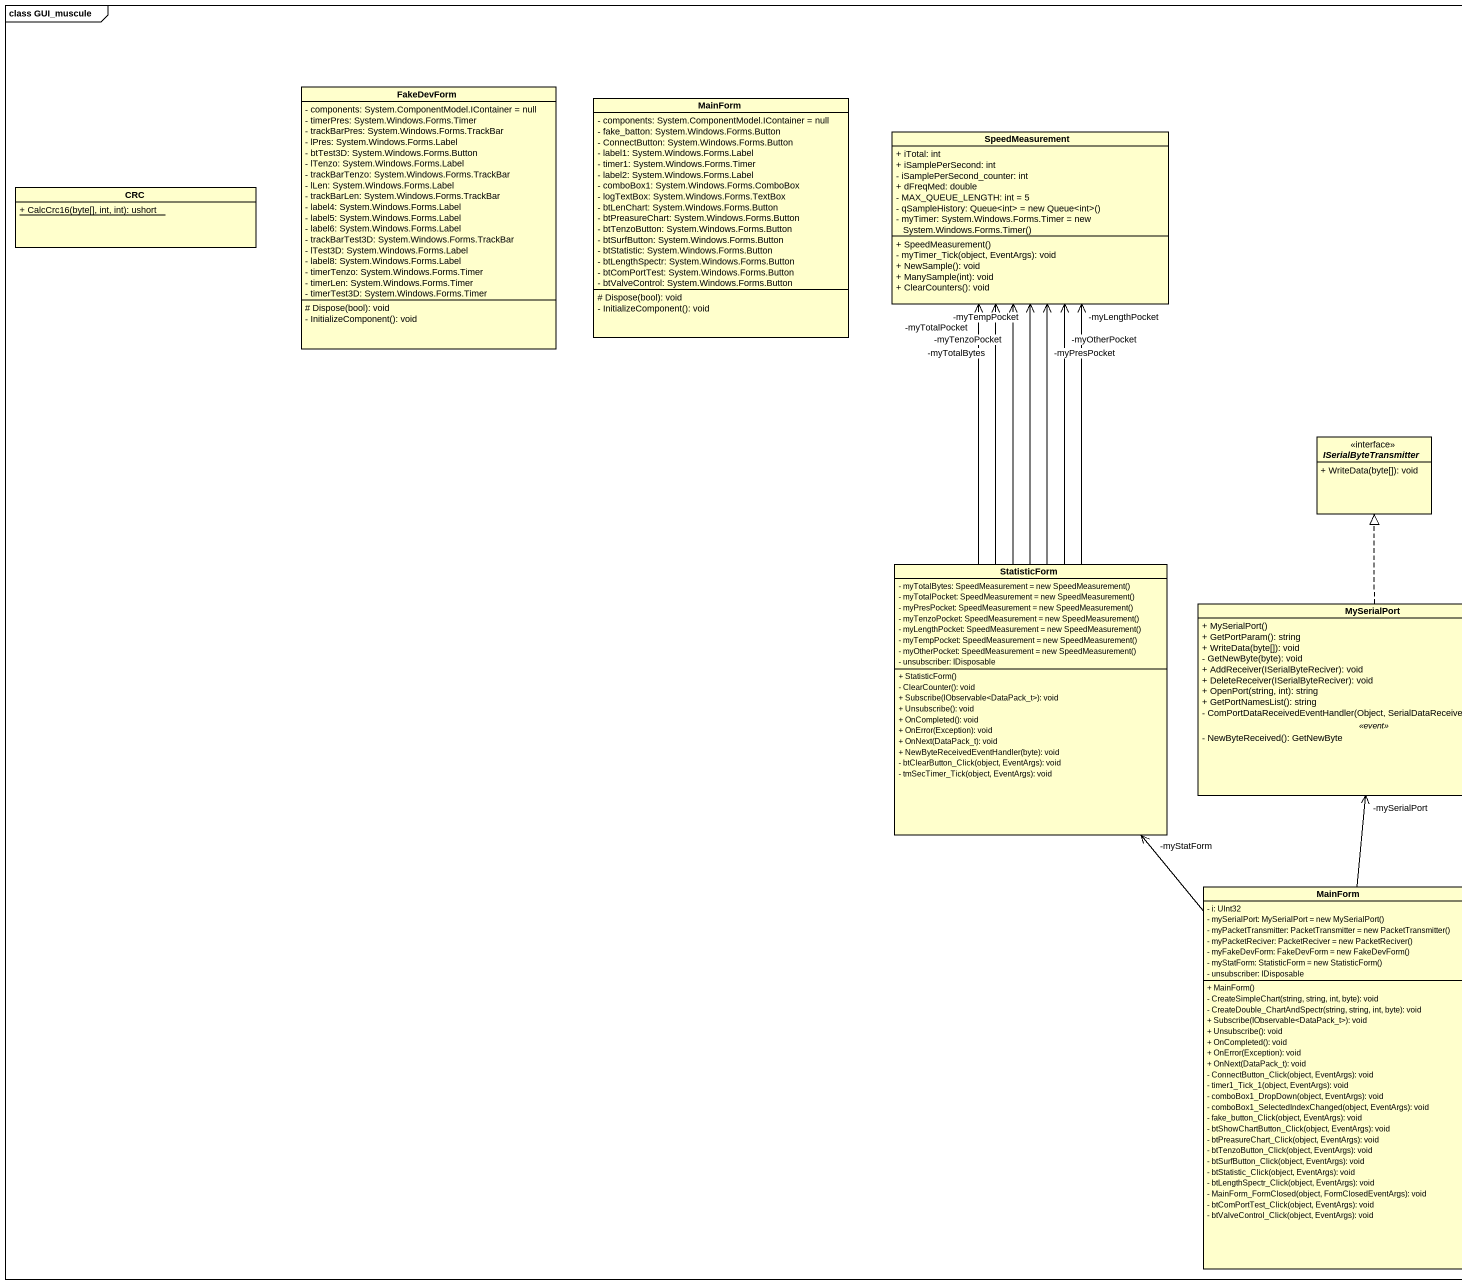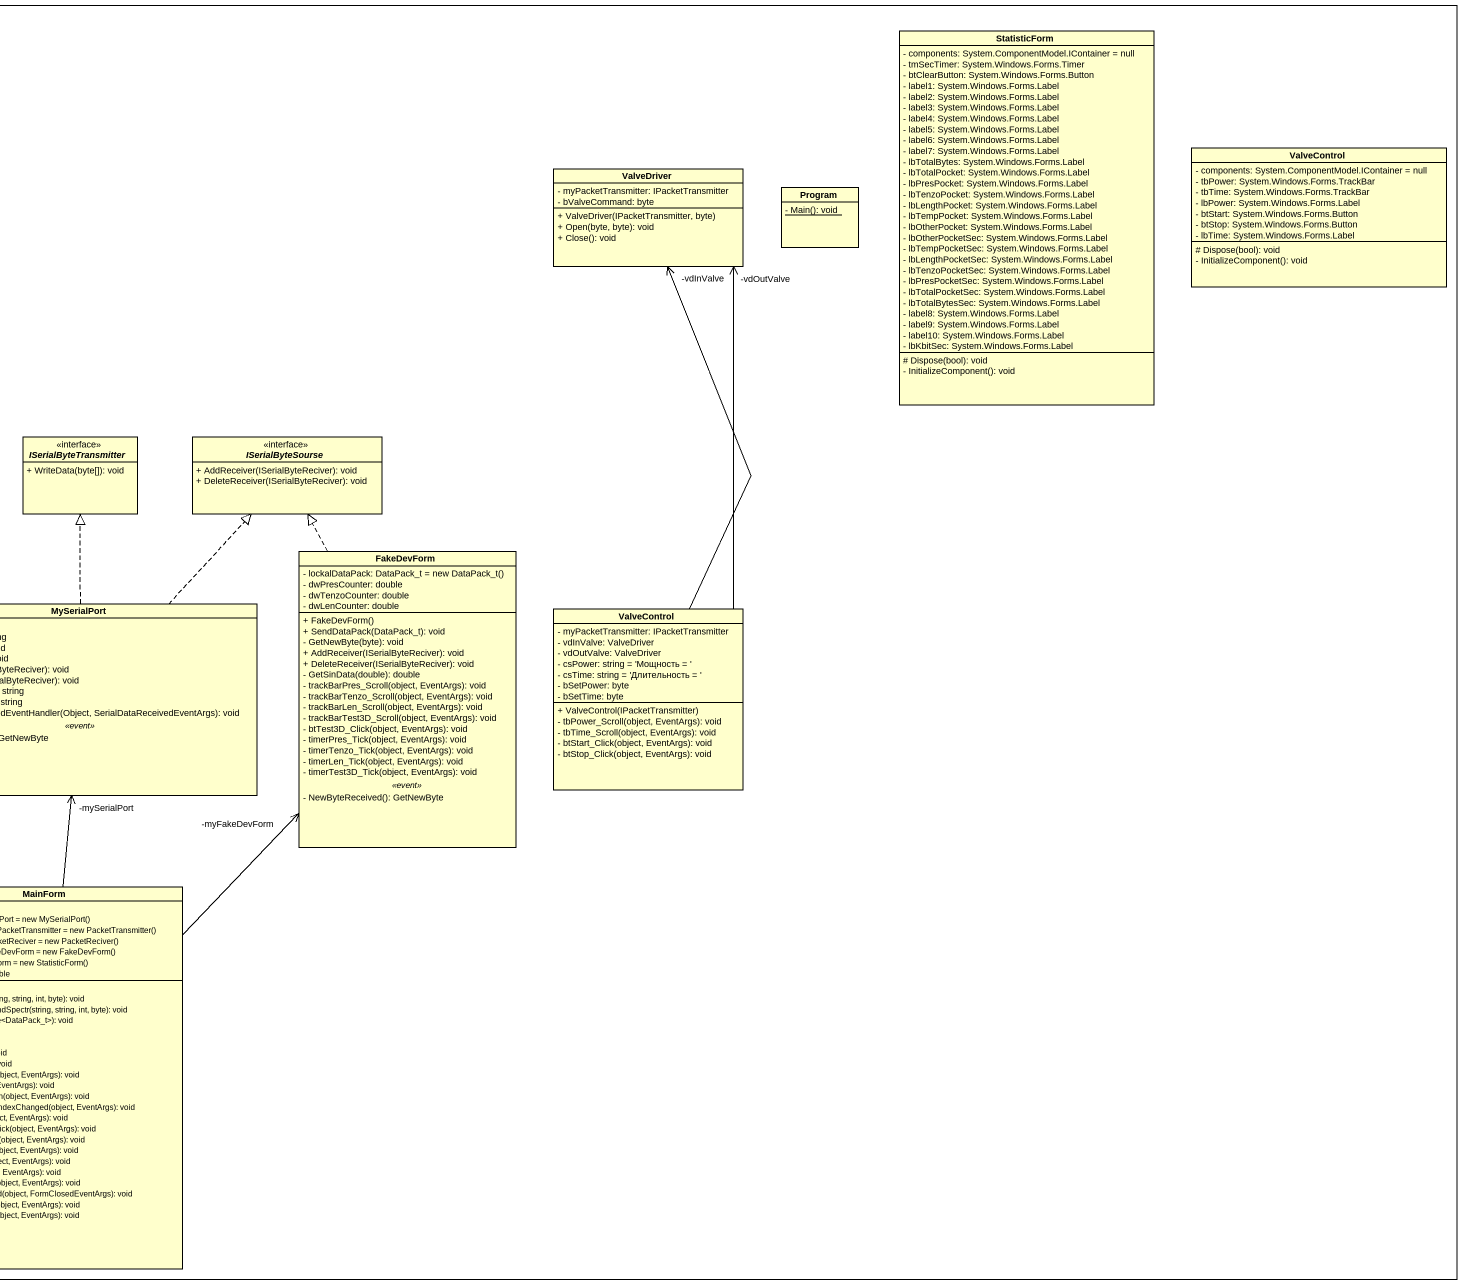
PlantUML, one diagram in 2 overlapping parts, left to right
@startuml
mainframe class GUI_muscule
hide circle
hide empty members
skinparam classAttributeIconSize 0
class StatisticForm {
  - components: System.ComponentModel.IContainer = null
  - tmSecTimer: System.Windows.Forms.Timer
  - btClearButton: System.Windows.Forms.Button
  - label1: System.Windows.Forms.Label
  - label2: System.Windows.Forms.Label
  - label3: System.Windows.Forms.Label
  - label4: System.Windows.Forms.Label
  - label5: System.Windows.Forms.Label
  - label6: System.Windows.Forms.Label
  - label7: System.Windows.Forms.Label
  - lbTotalBytes: System.Windows.Forms.Label
  - lbTotalPocket: System.Windows.Forms.Label
  - lbPresPocket: System.Windows.Forms.Label
  - lbTenzoPocket: System.Windows.Forms.Label
  - lbLengthPocket: System.Windows.Forms.Label
  - lbTempPocket: System.Windows.Forms.Label
  - lbOtherPocket: System.Windows.Forms.Label
  - lbOtherPocketSec: System.Windows.Forms.Label
  - lbTempPocketSec: System.Windows.Forms.Label
  - lbLengthPocketSec: System.Windows.Forms.Label
  - lbTenzoPocketSec: System.Windows.Forms.Label
  - lbPresPocketSec: System.Windows.Forms.Label
  - lbTotalPocketSec: System.Windows.Forms.Label
  - lbTotalBytesSec: System.Windows.Forms.Label
  - label8: System.Windows.Forms.Label
  - label9: System.Windows.Forms.Label
  - label10: System.Windows.Forms.Label
  - lbKbitSec: System.Windows.Forms.Label
  # Dispose(bool): void
  - InitializeComponent(): void
}
class FakeDevForm {
  - components: System.ComponentModel.IContainer = null
  - timerPres: System.Windows.Forms.Timer
  - trackBarPres: System.Windows.Forms.TrackBar
  - lPres: System.Windows.Forms.Label
  - btTest3D: System.Windows.Forms.Button
  - lTenzo: System.Windows.Forms.Label
  - trackBarTenzo: System.Windows.Forms.TrackBar
  - lLen: System.Windows.Forms.Label
  - trackBarLen: System.Windows.Forms.TrackBar
  - label4: System.Windows.Forms.Label
  - label5: System.Windows.Forms.Label
  - label6: System.Windows.Forms.Label
  - trackBarTest3D: System.Windows.Forms.TrackBar
  - lTest3D: System.Windows.Forms.Label
  - label8: System.Windows.Forms.Label
  - timerTenzo: System.Windows.Forms.Timer
  - timerLen: System.Windows.Forms.Timer
  - timerTest3D: System.Windows.Forms.Timer
  # Dispose(bool): void
  - InitializeComponent(): void
}
class MainForm {
  - components: System.ComponentModel.IContainer = null
  - fake_batton: System.Windows.Forms.Button
  - ConnectButton: System.Windows.Forms.Button
  - label1: System.Windows.Forms.Label
  - timer1: System.Windows.Forms.Timer
  - label2: System.Windows.Forms.Label
  - comboBox1: System.Windows.Forms.ComboBox
  - logTextBox: System.Windows.Forms.TextBox
  - btLenChart: System.Windows.Forms.Button
  - btPreasureChart: System.Windows.Forms.Button
  - btTenzoButton: System.Windows.Forms.Button
  - btSurfButton: System.Windows.Forms.Button
  - btStatistic: System.Windows.Forms.Button
  - btLengthSpectr: System.Windows.Forms.Button
  - btComPortTest: System.Windows.Forms.Button
  - btValveControl: System.Windows.Forms.Button
  # Dispose(bool): void
  - InitializeComponent(): void
}
class SpeedMeasurement {
  + iTotal: int
  + iSamplePerSecond: int
  - iSamplePerSecond_counter: int
  + dFreqMed: double
  - MAX_QUEUE_LENGTH: int = 5
  {field} - qSampleHistory: Queue<int> = new Queue<int>()
  {field} - myTimer: System.Windows.Forms.Timer = new System.Windows.Forms.Timer()
  + SpeedMeasurement()
  - myTimer_Tick(object, EventArgs): void
  + NewSample(): void
  + ManySample(int): void
  + ClearCounters(): void
}
class ValveDriver {
  - myPacketTransmitter: IPacketTransmitter
  - bValveCommand: byte
  + ValveDriver(IPacketTransmitter, byte)
  + Open(byte, byte): void
  + Close(): void
}
class ValveControl {
  - components: System.ComponentModel.IContainer = null
  - tbPower: System.Windows.Forms.TrackBar
  - tbTime: System.Windows.Forms.TrackBar
  - lbPower: System.Windows.Forms.Label
  - btStart: System.Windows.Forms.Button
  - btStop: System.Windows.Forms.Button
  - lbTime: System.Windows.Forms.Label
  # Dispose(bool): void
  - InitializeComponent(): void
}
class CRC {
  {static} + CalcCrc16(byte[], int, int): ushort
}
class Program {
  {static} - Main(): void
}
interface ISerialByteTransmitter <<interface>> {
  + WriteData(byte[]): void
}
interface ISerialByteSourse <<interface>> {
  + AddReceiver(ISerialByteReciver): void
  + DeleteReceiver(ISerialByteReciver): void
}
class "StatisticForm" as StatisticForm_2 {
  {field} - myTotalBytes: SpeedMeasurement = new SpeedMeasurement()
  {field} - myTotalPocket: SpeedMeasurement = new SpeedMeasurement()
  {field} - myPresPocket: SpeedMeasurement = new SpeedMeasurement()
  {field} - myTenzoPocket: SpeedMeasurement = new SpeedMeasurement()
  {field} - myLengthPocket: SpeedMeasurement = new SpeedMeasurement()
  {field} - myTempPocket: SpeedMeasurement = new SpeedMeasurement()
  {field} - myOtherPocket: SpeedMeasurement = new SpeedMeasurement()
  - unsubscriber: IDisposable
  + StatisticForm()
  - ClearCounter(): void
  + Subscribe(IObservable<DataPack_t>): void
  + Unsubscribe(): void
  + OnCompleted(): void
  + OnError(Exception): void
  + OnNext(DataPack_t): void
  + NewByteReceivedEventHandler(byte): void
  - btClearButton_Click(object, EventArgs): void
  - tmSecTimer_Tick(object, EventArgs): void
}
class "FakeDevForm" as FakeDevForm_2 {
  {field} - lockalDataPack: DataPack_t = new DataPack_t()
  - dwPresCounter: double
  - dwTenzoCounter: double
  - dwLenCounter: double
  --
  + FakeDevForm()
  + SendDataPack(DataPack_t): void
  - GetNewByte(byte): void
  + AddReceiver(ISerialByteReciver): void
  + DeleteReceiver(ISerialByteReciver): void
  - GetSinData(double): double
  - trackBarPres_Scroll(object, EventArgs): void
  - trackBarTenzo_Scroll(object, EventArgs): void
  - trackBarLen_Scroll(object, EventArgs): void
  - trackBarTest3D_Scroll(object, EventArgs): void
  - btTest3D_Click(object, EventArgs): void
  - timerPres_Tick(object, EventArgs): void
  - timerTenzo_Tick(object, EventArgs): void
  - timerLen_Tick(object, EventArgs): void
  - timerTest3D_Tick(object, EventArgs): void
  .. <<event>> ..
  - NewByteReceived(): GetNewByte
}
class MySerialPort {
  + MySerialPort()
  + GetPortParam(): string
  + WriteData(byte[]): void
  - GetNewByte(byte): void
  + AddReceiver(ISerialByteReciver): void
  + DeleteReceiver(ISerialByteReciver): void
  + OpenPort(string, int): string
  + GetPortNamesList(): string
  - ComPortDataReceivedEventHandler(Object, SerialDataReceivedEventArgs): void
  .. <<event>> ..
  - NewByteReceived(): GetNewByte
}
class "ValveControl" as ValveControl_2 {
  - myPacketTransmitter: IPacketTransmitter
  - vdInValve: ValveDriver
  - vdOutValve: ValveDriver
  - csPower: string = 'Мощность = '
  - csTime: string = 'Длительность = '
  - bSetPower: byte
  - bSetTime: byte
  + ValveControl(IPacketTransmitter)
  - tbPower_Scroll(object, EventArgs): void
  - tbTime_Scroll(object, EventArgs): void
  - btStart_Click(object, EventArgs): void
  - btStop_Click(object, EventArgs): void
}
class "MainForm" as MainForm_2 {
  - i: UInt32
  {field} - mySerialPort: MySerialPort = new MySerialPort()
  {field} - myPacketTransmitter: PacketTransmitter = new PacketTransmitter()
  {field} - myPacketReciver: PacketReciver = new PacketReciver()
  {field} - myFakeDevForm: FakeDevForm = new FakeDevForm()
  {field} - myStatForm: StatisticForm = new StatisticForm()
  - unsubscriber: IDisposable
  + MainForm()
  - CreateSimpleChart(string, string, int, byte): void
  - CreateDouble_ChartAndSpectr(string, string, int, byte): void
  + Subscribe(IObservable<DataPack_t>): void
  + Unsubscribe(): void
  + OnCompleted(): void
  + OnError(Exception): void
  + OnNext(DataPack_t): void
  - ConnectButton_Click(object, EventArgs): void
  - timer1_Tick_1(object, EventArgs): void
  - comboBox1_DropDown(object, EventArgs): void
  - comboBox1_SelectedIndexChanged(object, EventArgs): void
  - fake_button_Click(object, EventArgs): void
  - btShowChartButton_Click(object, EventArgs): void
  - btPreasureChart_Click(object, EventArgs): void
  - btTenzoButton_Click(object, EventArgs): void
  - btSurfButton_Click(object, EventArgs): void
  - btStatistic_Click(object, EventArgs): void
  - btLengthSpectr_Click(object, EventArgs): void
  - MainForm_FormClosed(object, FormClosedEventArgs): void
  - btComPortTest_Click(object, EventArgs): void
  - btValveControl_Click(object, EventArgs): void
}
StatisticForm_2 -up-> "-myLengthPocket" SpeedMeasurement
StatisticForm_2 -up-> "-myOtherPocket" SpeedMeasurement
StatisticForm_2 -up-> "-myPresPocket" SpeedMeasurement
StatisticForm_2 -up-> "-myTempPocket" SpeedMeasurement
StatisticForm_2 -up-> "-myTenzoPocket" SpeedMeasurement
StatisticForm_2 -up-> "-myTotalBytes" SpeedMeasurement
StatisticForm_2 -up-> "-myTotalPocket" SpeedMeasurement
FakeDevForm_2 .up.|> ISerialByteSourse
MySerialPort .up.|> ISerialByteTransmitter
MySerialPort .up.|> ISerialByteSourse
ValveControl_2 -up-> "-vdInValve" ValveDriver
ValveControl_2 -up-> "-vdOutValve" ValveDriver
MainForm_2 -up-> "-myStatForm" StatisticForm_2
MainForm_2 -up-> "-myFakeDevForm" FakeDevForm_2
MainForm_2 -up-> "-mySerialPort" MySerialPort
@enduml
